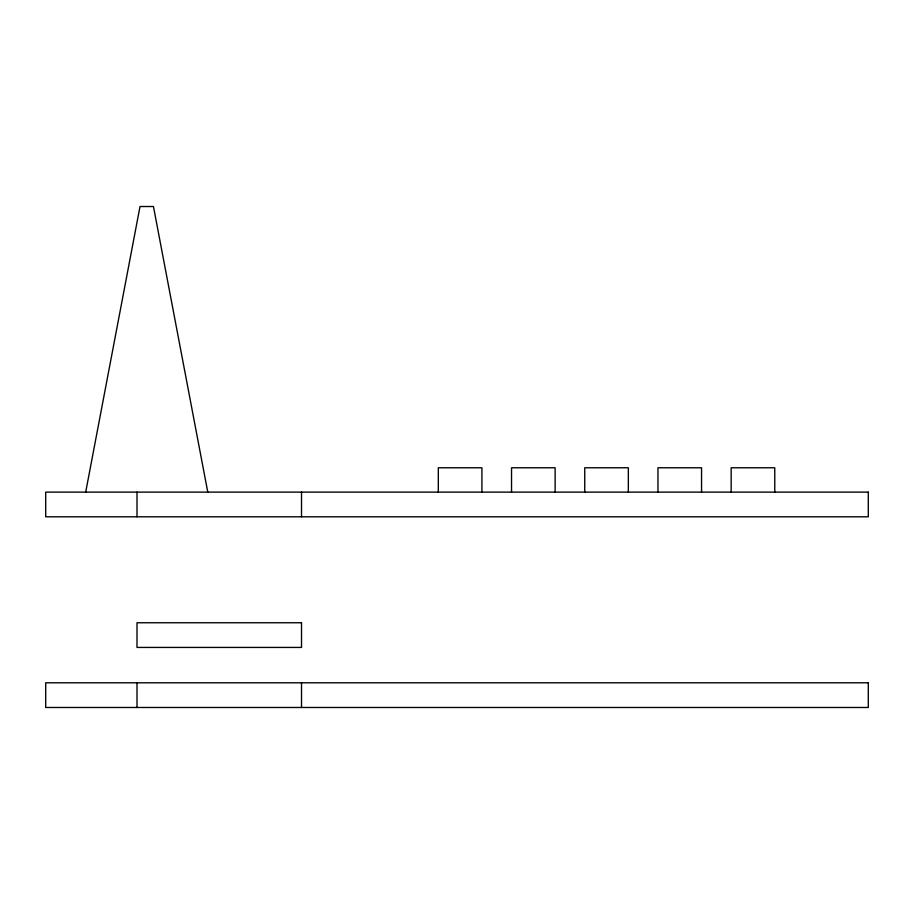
<?xml version="1.0" encoding="UTF-8"?>
<svg xmlns="http://www.w3.org/2000/svg" width="914" height="914" viewBox="0 0 914 914"><rect width="100%" height="100%" fill="white"/><g stroke="black" fill="none" stroke-linecap="round" stroke-linejoin="round"><path stroke-width="1.37" d="M85.699 492.12L140.013 206.518L153.449 206.518L207.775 492.12M774.764 492.12L774.764 467.774L731.166 467.774L731.166 492.12M701.552 492.12L701.552 467.774L657.954 467.774L657.954 492.12M628.341 492.12L628.341 467.774L584.743 467.774L584.743 492.12M555.129 492.12L555.129 467.774L511.532 467.774L511.532 492.12M481.918 492.12L481.918 467.774L438.32 467.774L438.32 492.12M301.517 492.12L301.517 516.798M301.517 682.804L301.517 707.482M136.997 492.12L136.997 516.798M136.997 682.804L136.997 707.482M868.3 492.12L45.7 492.12L45.7 516.798L868.3 516.798L868.3 492.12M301.517 622.754L136.997 622.754L136.997 647.432L301.517 647.432L301.517 622.754M868.3 682.804L45.7 682.804L45.7 707.482L868.3 707.482L868.3 682.804"/></g></svg>
